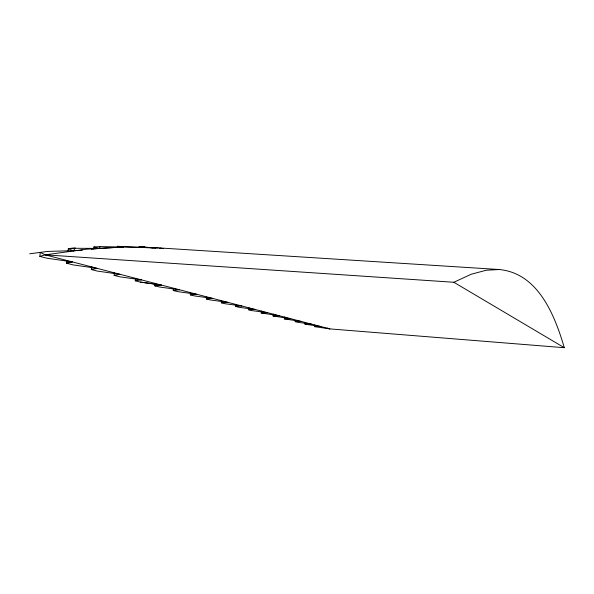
<?xml version="1.0" encoding="UTF-8"?>
<svg xmlns="http://www.w3.org/2000/svg" width="594" height="594" viewBox="0 0 594 594"><rect width="100%" height="100%" fill="white"/><g stroke="black" fill="none" stroke-linecap="round" stroke-linejoin="round"><path stroke-width="0.89" d="M314.783 324.963L314.62 326.633L329.878 328.898L564.3 347.705C554.751 315.199 538.179 273.218 499.257 269.528L154.744 247.639L122.602 247.007L86.345 249.22L45.233 254.841L39.828 256.385L40.295 252.398L45.233 254.841L329.87 328.89L327.346 328.066M315.86 325.415L314.62 326.633L320.812 326.537L305.034 324.183L305.212 322.394M273.307 314.174L273.114 316.023L290.652 318.688L284.326 318.889L284.511 317.07M248.923 307.989L248.738 309.793L252.012 310.625L267.664 312.711L261.271 312.993L261.457 311.182M221.525 300.972L221.339 302.784L225.029 303.727L241.877 305.999L235.447 306.393L235.64 304.581M206.519 297.134L206.326 298.945L210.254 299.955L227.769 302.331L221.339 302.784L221.792 300.995M190.518 293.02L190.318 294.854L196.718 294.253L177.703 291.632L173.225 290.488L173.418 288.662M173.225 290.488L179.581 289.79L159.719 287.036L154.915 285.803L155.116 283.991M135.477 278.942L135.276 280.784L140.429 282.105L161.204 285.009L154.915 285.803L155.405 284.043M135.788 279.032L135.276 280.784L141.469 279.878L119.691 276.797L114.13 275.378L114.442 272.653M91.632 266.84L91.32 269.55L97.327 271.079L120.203 274.339L114.13 275.378M93.696 248.775L93.904 246.963L100.111 246.607L123.27 247.015L117.412 246.295L153.23 247.98M66.847 261.419L66.632 263.239L73.136 264.902L97.223 268.362L91.32 269.55L92.293 267.01M68.006 251.418L68.325 248.693L71.614 248.262L99.436 248.418L123.27 247.015M190.785 293.087L190.318 294.854L194.513 295.931L212.749 298.418L206.326 298.945L206.786 297.171M235.937 304.618L235.447 306.393L238.922 307.284L255.153 309.452L248.738 309.793L249.235 308.004M261.791 311.226L261.271 312.993L279.477 315.785L273.114 316.023L273.671 314.293M284.949 317.181L284.326 318.889L301.232 321.443L294.951 321.606L297.579 322.275L311.271 324.057L305.034 324.183M91.387 249.213L99.436 248.418L100.111 246.607M45.233 254.841L453.853 282.269L471.22 274.242L486.226 270.233L499.257 269.528M72.253 261.865L66.632 263.239L72.32 261.887L46.896 258.19L39.828 256.385M29.7 253.794L47.698 251.418L77.985 250.534M154.915 285.803L161.16 285.001L140.429 282.105M79.774 250.356L82.455 250.089M159.63 248.389L162.377 248.567M155.234 247.988L139.055 246.748L156.073 248.025M159.727 248.329L163.32 248.604L159.689 248.314M154.744 247.639L158.204 248.01M159.935 248.188L163.387 248.559M93.904 246.963L99.436 248.418M453.831 282.261L564.293 347.698M75.089 248.054L73.515 250.972L68.325 248.693L75.089 248.054M144.305 247.097L139.055 246.748L145.003 247.446L144.305 247.097"/></g></svg>
